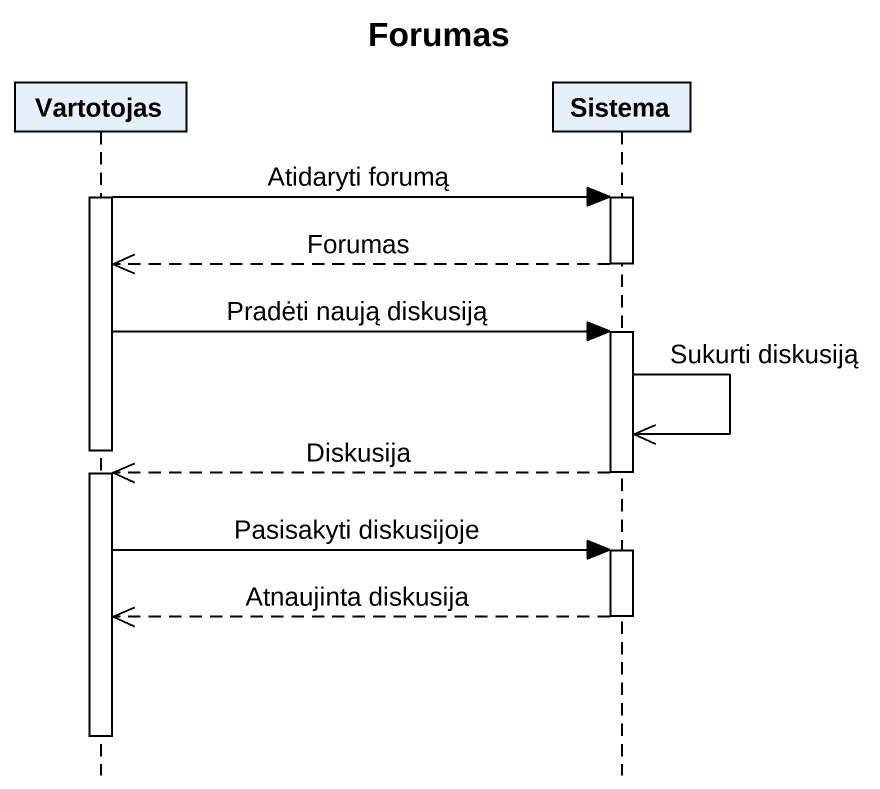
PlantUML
@startuml
title Forumas
hide footbox
participant Vartotojas
participant Sistema

activate Vartotojas
Vartotojas -> Sistema : Atidaryti forumą
activate Sistema
Sistema -->> Vartotojas : Forumas
deactivate Sistema
Vartotojas -> Sistema : Pradėti naują diskusiją
activate Sistema
Sistema ->> Sistema : Sukurti diskusiją
deactivate Vartotojas
Sistema -->> Vartotojas : Diskusija
deactivate Sistema
activate Vartotojas
Vartotojas -> Sistema : Pasisakyti diskusijoje
activate Sistema
Sistema -->> Vartotojas : Atnaujinta diskusija
deactivate Sistema
deactivate Vartotojas
@enduml
